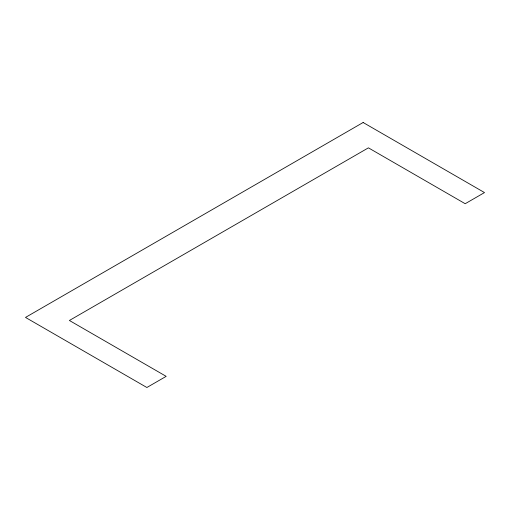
<?xml version="1.0" encoding="UTF-8"?>
<svg xmlns="http://www.w3.org/2000/svg" width="510" height="510" viewBox="0 0 510 510"><rect width="100%" height="100%" fill="white"/><g stroke="black" fill="none" stroke-linecap="round" stroke-linejoin="round"><path stroke-width="0.76" d="M363.126 122.502L25.5 317.424L146.874 387.498L166.177 376.354L69.392 320.478L368.411 147.843L465.196 203.719L484.5 192.576L363.126 122.502"/></g></svg>
